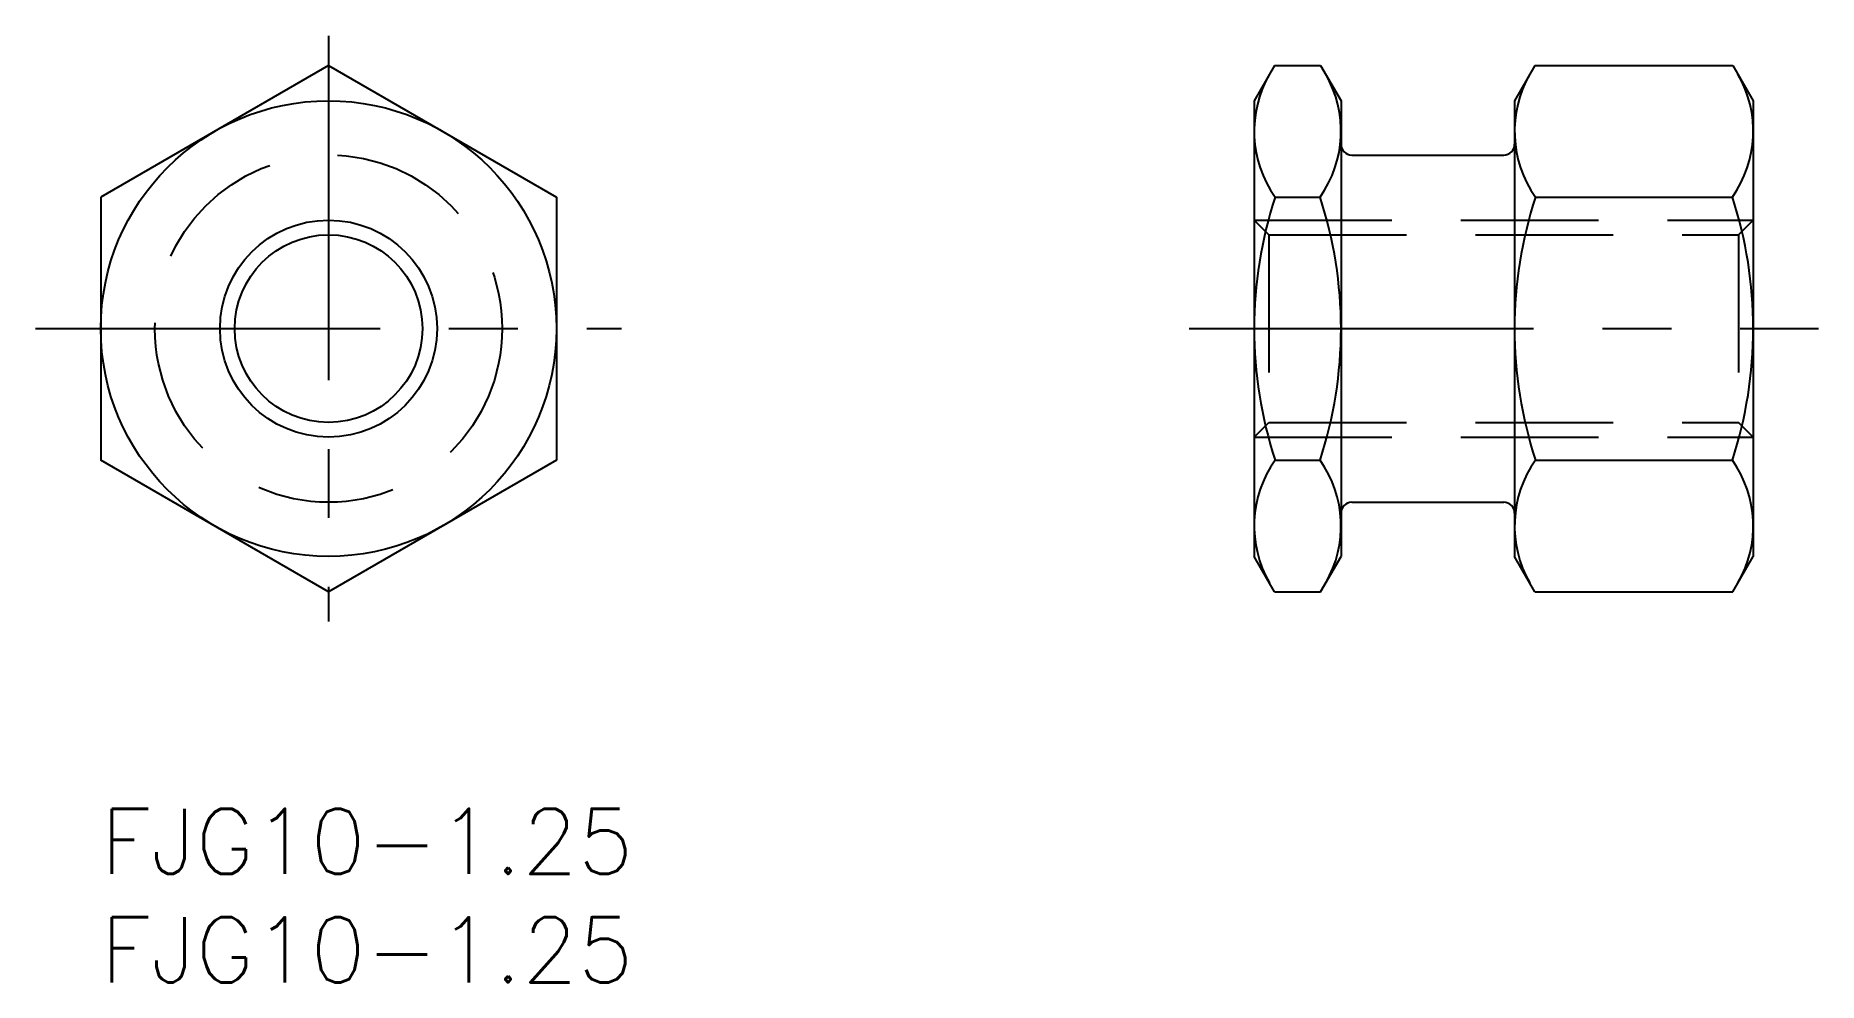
# Model space of a CAD drawing. Extents: x -3 to 79.2, y -8 to 35.6.
import ezdxf

# ---------------------------------------------------------------- set-up
doc = ezdxf.new("R2010")
doc.units = 0
doc.header["$LTSCALE"] = 0.5
doc.linetypes.add('CENTER', pattern=[50.8, 31.75, -6.35, 6.35, -6.35])
doc.linetypes.add('DASHED', pattern=[19.05, 12.7, -6.35])
for name, color, linetype in [('MSM_CENTER', 1, 'CENTER'), ('MSM_CONTINUOUS', 7, 'CONTINUOUS'), ('MSM_DASHED', 4, 'DASHED'), ('MSM_NARROW', 5, 'CONTINUOUS'), ('MSM_PART_NUMBER', 7, 'CONTINUOUS')]:
    doc.layers.add(name, color=color, linetype=linetype)
doc.styles.get("Standard").update_dxf_attribs({"font": 'txt.shx', "height": 3, "bigfont": 'bigfont.shx'})

# ---------------------------------------------------------------- blocks, each defined once
blk = doc.blocks.new('*U15')
at = {"layer": 'MSM_PART_NUMBER'}
blk.add_text('FJG10-1.25', height=3, dxfattribs=at).set_placement((0, -3))
blk = doc.blocks.new('*U16')
at = {"layer": 'MSM_PART_NUMBER'}
blk.add_text('FJG10-1.25', height=3, dxfattribs=at).set_placement((0, -8))

msp = doc.modelspace()

# ---------------------------------------------------------------- linework, layer by layer
at = {"layer": 'MSM_CENTER'}
for p, q in [((10.5, 35.624), (10.5, 8.624)), ((-3, 22.124), (24, 22.124)), ((50.161, 22.124), (79.161, 22.124))]:
    msp.add_line(p, q, dxfattribs=at)
at = {"layer": 'MSM_CONTINUOUS'}
for p, q in [((10.5, 34.249), (0, 28.187)), ((10.5, 34.249), (21, 28.187)), ((54.099, 34.249), (53.161, 32.624)), ((54.099, 34.249), (56.223, 34.249)), ((56.223, 34.249), (57.161, 32.624)), ((66.099, 34.249), (65.161, 32.624)), ((66.099, 34.249), (75.223, 34.249)), ((75.223, 34.249), (76.161, 32.624)), ((53.161, 32.624), (53.161, 11.624)), ((57.161, 32.624), (57.161, 11.624)), ((65.161, 32.624), (65.161, 11.624)), ((76.161, 32.624), (76.161, 11.624)), ((5.25, 31.218), (5.25, 31.218)), ((57.661, 30.124), (64.661, 30.124)), ((0, 28.187), (0, 16.062)), ((21, 28.187), (21, 16.062)), ((54.124, 28.187), (56.197, 28.187)), ((66.124, 28.187), (75.197, 28.187)), ((10.5, 10), (0, 16.062)), ((21, 16.062), (10.5, 10)), ((54.124, 16.062), (56.197, 16.062)), ((66.124, 16.062), (75.197, 16.062)), ((57.661, 14.124), (64.661, 14.124)), ((54.099, 10), (53.161, 11.624)), ((56.223, 10), (57.161, 11.624)), ((66.099, 10), (65.161, 11.624)), ((75.223, 10), (76.161, 11.624)), ((54.099, 10), (56.223, 10)), ((66.099, 10), (75.223, 10))]:
    msp.add_line(p, q, dxfattribs=at)
for radius in [10.5, 4.324]:
    msp.add_circle((10.5, 22.124), radius, dxfattribs=at)
for centre, radius, start, end in [((58.411, 31.218), 5.25, 150, 215.26439), ((51.911, 31.218), 5.25, 324.73561, 30), ((70.411, 31.218), 5.25, 150, 215.26439), ((70.911, 31.218), 5.25, 324.73561, 30), ((57.661, 30.624), 0.5, 180, 270), ((64.661, 30.624), 0.5, 270, 0), ((72.716, 22.124), 19.555, 161.94029, 198.05972), ((37.606, 22.124), 19.555, 341.94029, 18.05971), ((84.716, 22.124), 19.555, 161.94029, 198.05971), ((56.606, 22.124), 19.555, 341.94029, 18.05971), ((58.411, 13.031), 5.25, 144.73561, 210), ((51.911, 13.031), 5.25, 330, 35.26439), ((70.411, 13.031), 5.25, 144.7356, 210), ((70.911, 13.031), 5.25, 330, 35.26439), ((57.661, 13.624), 0.5, 90, 180), ((64.661, 13.624), 0.5, 0, 90)]:
    msp.add_arc(centre, radius, start, end, dxfattribs=at)
at = {"layer": 'MSM_DASHED'}
for p, q in [((53.161, 27.124), (76.161, 27.124)), ((53.161, 27.124), (53.837, 26.448)), ((76.161, 27.124), (75.484, 26.448)), ((53.837, 26.448), (75.484, 26.448)), ((53.837, 26.448), (53.837, 17.801)), ((75.484, 26.448), (75.484, 17.801)), ((53.161, 17.124), (53.837, 17.801)), ((53.837, 17.801), (75.484, 17.801)), ((76.161, 17.124), (75.484, 17.801)), ((53.161, 17.124), (76.161, 17.124))]:
    msp.add_line(p, q, dxfattribs=at)
msp.add_circle((10.5, 22.124), 8, dxfattribs=at)
at = {"layer": 'MSM_NARROW'}
msp.add_circle((10.5, 22.124), 5, dxfattribs=at)

# ---------------------------------------------------------------- block references
at = {"layer": 'MSM_CONTINUOUS'}
for name in ['*U15', '*U16']:
    msp.add_blockref(name, (0, 0), dxfattribs=at)

doc.saveas('drawing.dxf')
